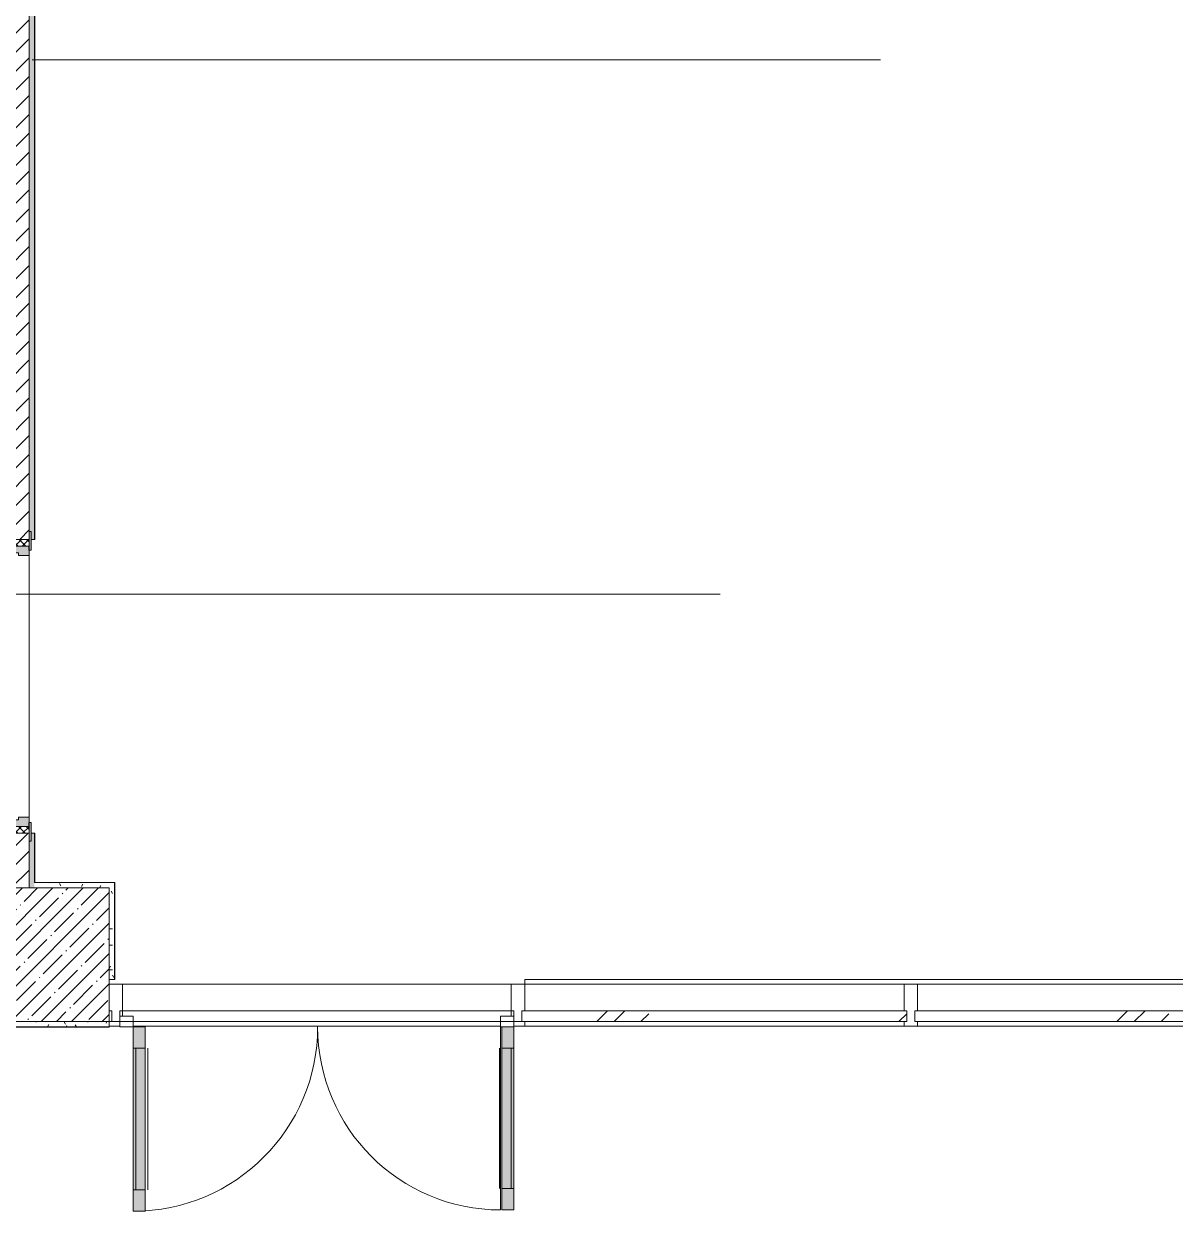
# Model space of a CAD drawing. Header units: millimetres. Extents: x -6228 to 200708, y -8553 to 29014.
# Drawn here: x 151724 to 156034, y 12690 to 17135 of the extents above; entities that cross this region are included whole.
import ezdxf

# ---------------------------------------------------------------- set-up
doc = ezdxf.new("R2010")
doc.units = ezdxf.units.MM
doc.linetypes.add('Осевая', pattern=[15875, 3175, -2381.25, 7937.5, -2381.25])
for name, color, linetype, lineweight, true_color in [('A-DETL-GENF-5', 7, 'Continuous', 9, 0xe2e2e2), ('A-DETL-GENF-6', 7, 'Continuous', 9, 0xaaaaaa), ('A-DOOR-5', 7, 'Continuous', 9, 0xaaaaaa), ('A-DOOR-6', 7, 'Continuous', 9, 0xe2e2e2), ('A-DOOR-FRAM-4', 7, 'Continuous', 9, 0xe2e2e2), ('A-DOOR-FRAM-5', 7, 'Continuous', 9, 0xaaaaaa), ('A-FLOR-3', 7, 'Continuous', 9, 0xaaaaaa), ('I-WALL-8', 9, 'Continuous', 9, 0x808080)]:
    doc.layers.add(name, color=color, linetype=linetype, lineweight=lineweight, true_color=true_color)
for name, color, linetype, lineweight in [('A-GLAZ-CURT-2', 7, 'Continuous', 9), ('A-GLAZ-CWMG-3', 7, 'Continuous', 9), ('A-WALL-4', 7, 'Continuous', 13), ('I-WALL-6', 7, 'Continuous', 9), ('S-COLS-2', 7, 'Continuous', 9), ('Оси-2', 7, 'Осевая', 9)]:
    doc.layers.add(name, color=color, linetype=linetype, lineweight=lineweight)
pattern_1 = [(0, (50944.32, 0), (121.92, 30.48), [10.058, -81.382, 10.058, -81.382, -487.68]), (0, (50944.32, 0), (121.92, 30.48), [-182.88, 10.058, -172.822, 10.058, -81.382, -213.36]), (0, (50944.32, 0), (121.92, 30.48), [-457.2, 10.058, -50.902, 10.058, -142.342]), (120, (50990.04, 15.24), (-87.356454, 90.345817), [10.058, -81.382, 10.058, -81.382, -487.68]), (120, (50990.04, 15.24), (-87.356454, 90.345817), [-182.88, 10.058, -172.822, 10.058, -81.382, -213.36]), (120, (50990.04, 15.24), (-87.356454, 90.345817), [-457.2, 10.058, -50.902, 10.058, -142.342]), (240, (51005.28, 76.2), (-34.563546, -120.825817), [10.058, -81.382, 10.058, -81.382, -487.68]), (240, (51005.28, 76.2), (-34.563546, -120.825817), [-182.88, 10.058, -172.822, 10.058, -81.382, -213.36]), (240, (51005.28, 76.2), (-34.563546, -120.825817), [-457.2, 10.058, -50.902, 10.058, -142.342])]

# ---------------------------------------------------------------- blocks, each defined once
blk = doc.blocks.new('110_Дверь_СКБ_1Ст_Внутренняя1 - Д-3б_п_ 1100x2100h_много всего 2-32816779-План зашивки приборов отопления в осях 2 этажа 23-33')
at = {"layer": 'A-DOOR-5'}
h = blk.add_hatch(dxfattribs=at)
h.set_pattern_fill('FP_60', color=256, style=0, pattern_type=2)
h.set_pattern_definition([(135, (1751.41, 104.685), (-14.14214, -14.14214), []), (225, (1751.41, 104.685), (14.14214, -14.14214), [])])
h.paths.add_polyline_path([(537.5, -40), (562.5, -40), (562.5, 40), (537.5, 40)])
at = {"layer": 'A-DOOR-6'}
h = blk.add_hatch(color=256, dxfattribs=at)
h.paths.add_polyline_path([(-512.5, 40), (-512.5, -40), (-477.5, -40), (-477.5, 0), (-487.5, 0), (-487.5, 40)])
h.paths.add_polyline_path([(502.5, 0), (502.5, -40), (537.5, -40), (537.5, 40), (512.5, 40), (512.5, 0)])
at = {"layer": 'A-DOOR-FRAM-4'}
for points in [[(472.5, 40), (512.5, 40), (512.5, 1040), (472.5, 1040), (472.5, 578.5)], [(-567.5, 40), (-497.5, 40), (-497.5, 48), (-567.5, 48)], [(522.5, 40), (592.5, 40), (592.5, 48), (522.5, 48)], [(-567.5, -48), (-497.5, -48), (-497.5, -40), (-567.5, -40)], [(522.5, -48), (592.5, -48), (592.5, -40), (522.5, -40)]]:
    blk.add_hatch(color=256, dxfattribs=at).paths.add_polyline_path(points)
at = {"layer": 'A-DOOR-FRAM-5'}
h = blk.add_hatch(dxfattribs=at)
h.set_pattern_fill('FP_61', color=256, style=0, pattern_type=2)
h.set_pattern_definition([(45, (-371.384, 104.685), (-14.1421, 14.1421), []), (135, (-371.384, 104.685), (-14.1421, -14.1421), [])])
h.paths.add_polyline_path([(-537.5, -40), (-512.5, -40), (-512.5, 40), (-537.5, 40)])
at = {"layer": 'A-DOOR-5'}
for p, q in [((512.5, 1040), (472.5, 1040)), ((472.5, 1040), (472.5, 40)), ((512.5, 40), (512.5, 1040)), ((472.5, 40), (512.5, 40))]:
    blk.add_line(p, q, dxfattribs=at)
blk.add_arc((512.5, 40), 1000, 90, 180, dxfattribs=at)
at = {"layer": 'A-DOOR-FRAM-5'}
for p, q in [((-497.5, 48), (-567.5, 48)), ((-567.5, 48), (-567.5, 40)), ((-497.5, 40), (-497.5, 48)), ((592.5, 48), (522.5, 48)), ((522.5, 48), (522.5, 40)), ((592.5, 40), (592.5, 48)), ((-567.5, 40), (-497.5, 40)), ((-512.5, 40), (-537.5, 40)), ((-537.5, 40), (-537.5, -40)), ((-487.5, 40), (-512.5, 40)), ((-512.5, 40), (-512.5, -40)), ((-512.5, -40), (-512.5, 40)), ((-497.5, 40), (-512.5, 40)), ((-512.5, 40), (-512.5, 39)), ((-512.5, 39), (-497.5, 39)), ((-497.5, 39), (-497.5, 40)), ((-487.5, 0), (-487.5, 40)), ((-477.5, 0), (-487.5, 0)), ((-477.5, -40), (-477.5, 0)), ((512.5, 0), (502.5, 0)), ((502.5, 0), (502.5, -40)), ((512.5, 40), (512.5, 0)), ((537.5, 40), (512.5, 40)), ((537.5, 40), (522.5, 40)), ((522.5, 40), (522.5, 39)), ((522.5, 40), (592.5, 40)), ((522.5, 39), (537.5, 39)), ((537.5, -40), (537.5, 40)), ((562.5, 40), (537.5, 40)), ((537.5, 40), (537.5, -40)), ((537.5, 39), (537.5, 40)), ((562.5, -40), (562.5, 40)), ((-497.5, -40), (-567.5, -40)), ((-567.5, -40), (-567.5, -48)), ((-537.5, -40), (-512.5, -40)), ((-497.5, -39), (-512.5, -39)), ((-512.5, -39), (-512.5, -40)), ((-512.5, -40), (-477.5, -40)), ((-512.5, -40), (-497.5, -40)), ((-497.5, -40), (-497.5, -39)), ((-497.5, -48), (-497.5, -40)), ((502.5, -40), (537.5, -40)), ((537.5, -39), (522.5, -39)), ((522.5, -39), (522.5, -40)), ((522.5, -40), (537.5, -40)), ((592.5, -40), (522.5, -40)), ((522.5, -40), (522.5, -48)), ((537.5, -40), (537.5, -39)), ((537.5, -40), (562.5, -40)), ((592.5, -48), (592.5, -40)), ((-567.5, -48), (-497.5, -48)), ((522.5, -48), (592.5, -48))]:
    blk.add_line(p, q, dxfattribs=at)
blk = doc.blocks.new('BSC_Колонна _Прямоугольная - 500х500-17857564-План зашивки приборов отопления в осях 2 этажа 23-33')
at = {"layer": 'S-COLS-2'}
h = blk.add_hatch(dxfattribs=at)
h.set_pattern_fill('FP_157', color=256, style=0, pattern_type=2)
h.set_pattern_definition([(45, (-100850, -13650), (-57.024626, 57.024626), []), (45, (-100792.975, -13650), (-57.024626, 57.024626), [100.806, -20.161, 3.353, -16.808])])
h.paths.add_polyline_path([(-250, -250), (250, -250), (250, 250), (-250, 250), (-250, -212.1)])
for p, q in [((250, 250), (-250, 250)), ((-250, 250), (-250, -250)), ((250, -250), (250, 250)), ((-250, -250), (250, -250))]:
    blk.add_line(p, q, dxfattribs=at)
blk = doc.blocks.new('Дверь_Витражная_остекление_ - ВВ-22-32429667-План зашивки приборов отопления в осях 2 этажа 23-33')
at = {"layer": 'A-DETL-GENF-5'}
for points in [[(-642.5, -710), (-642.5, -20), (-687.5, -20), (-687.5, -710)], [(737.5, -705), (737.5, -20), (692.5, -20), (692.5, -705)]]:
    blk.add_hatch(color=256, dxfattribs=at).paths.add_polyline_path(points)
at = {"layer": 'A-DETL-GENF-6'}
for p, q in [((-642.5, -20), (-687.5, -20)), ((-687.5, -710), (-687.5, -20)), ((-642.5, -20), (-687.5, -20)), ((-687.5, -20), (-687.5, -710)), ((-642.5, -710), (-642.5, -20)), ((-642.5, -710), (-642.5, -20)), ((692.5, -705), (692.5, -20)), ((692.5, -20), (692.5, -705)), ((737.5, -705), (737.5, -20)), ((737.5, -705), (737.5, -20)), ((-687.5, -100), (-642.5, -100)), ((-677.5, -630), (-677.5, -100)), ((-633.5, -630), (-633.5, -100)), ((683.5, -625), (683.5, -100)), ((737.5, -100), (692.5, -100)), ((727.5, -625), (727.5, -100)), ((-687.5, -630), (-642.5, -630)), ((737.5, -625), (692.5, -625)), ((-687.5, -710), (-642.5, -710)), ((-687.5, -710), (-642.5, -710)), ((737.5, -705), (692.5, -705)), ((692.5, -705), (737.5, -705))]:
    blk.add_line(p, q, dxfattribs=at)
at = {"layer": 'A-DOOR-5'}
for p, q in [((-737.5, 20), (-687.5, 20)), ((-737.5, -20), (-737.5, 20)), ((-687.5, 20), (-687.5, -20)), ((687.5, 20), (737.5, 20)), ((687.5, -20), (687.5, 20)), ((737.5, 20), (737.5, -20)), ((-687.5, -20), (-737.5, -20)), ((-687.5, -710), (-687.5, -20)), ((687.5, -705), (687.5, -20)), ((737.5, -20), (687.5, -20))]:
    blk.add_line(p, q, dxfattribs=at)
for centre, radius, start, end in [((-687.5, -20), 690, 270, 0), ((687.5, -20), 685, 180, 270)]:
    blk.add_arc(centre, radius, start, end, dxfattribs=at)
blk = doc.blocks.new('Прямоугольный импост - Импост структурный с накладкой - 160мм Темный-30755595-План зашивки приборов отопления в осях 2 этажа 23-33')
at = {"layer": 'A-GLAZ-CWMG-3'}
for p, q in [((0, 17), (-40, 17)), ((-10, -40), (-10, 0)), ((-10, 0), (0, 0)), ((0, 0), (0, 17)), ((-40, -40), (-50, -40)), ((-50, -40), (-50, -140)), ((-40, -20), (-40, -40)), ((0, -40), (-10, -40)), ((-50, -140), (0, -140))]:
    blk.add_line(p, q, dxfattribs=at)
blk = doc.blocks.new('Системная панель - Стекло - 40мм-32427251-План зашивки приборов отопления в осях 2 этажа 23-33')
at = {"layer": 'A-GLAZ-CURT-2'}
h = blk.add_hatch(dxfattribs=at)
h.set_pattern_fill('FP_163', color=256, style=0, pattern_type=2)
h.set_pattern_definition([(45, (-104912.5, -13300), (-282.8427, 282.8427), [200, -600]), (45, (-105112.5, -13400), (-282.8427, 282.8427), [600, -200]), (45, (-104712.5, -13500), (-282.8427, 282.8427), [200, -600])])
h.paths.add_polyline_path([(-697.5, 0), (697.5, 0), (697.5, 40), (-697.5, 40)])
for p, q in [((697.5, 40), (-697.5, 40)), ((-697.5, 40), (-697.5, 0)), ((697.5, 0), (697.5, 40)), ((-697.5, 0), (697.5, 0))]:
    blk.add_line(p, q, dxfattribs=at)
blk = doc.blocks.new('Прямоугольный импост - Импост структурный с накладкой - 160мм Темный-32427249-План зашивки приборов отопления в осях 2 этажа 23-33')
at = {"layer": 'A-GLAZ-CWMG-3'}
for p, q in [((105500, 13540), (104125, 13540)), ((105500, 13383), (104125, 13383))]:
    blk.add_line(p, q, dxfattribs=at)
blk = doc.blocks.new('Прямоугольный импост - Импост структурный с накладкой - 160мм Темный-32427025-План зашивки приборов отопления в осях 2 этажа 23-33')
at = {"layer": 'A-GLAZ-CWMG-3'}
for p, q in [((102605, 13540), (101150, 13540)), ((101150, 13420), (101150, 13440)), ((102605, 13440), (101150, 13440)), ((102605, 13440), (102605, 13420)), ((102565, 13400), (101190, 13400)), ((102565, 13383), (101190, 13383))]:
    blk.add_line(p, q, dxfattribs=at)
blk = doc.blocks.new('Системная панель - Стекло - 40мм-32427252-План зашивки приборов отопления в осях 2 этажа 23-33')
at = {"layer": 'A-GLAZ-CURT-2'}
h = blk.add_hatch(dxfattribs=at)
h.set_pattern_fill('FP_164', color=256, style=0, pattern_type=2)
h.set_pattern_definition([(45, (-103465, -13300), (-282.8427, 282.8427), [200, -600]), (45, (-103665, -13400), (-282.8427, 282.8427), [600, -200]), (45, (-103265, -13500), (-282.8427, 282.8427), [200, -600])])
h.paths.add_polyline_path([(-578.3, 0), (720, 0), (720, 40), (-720, 40), (-720, 0)])
for p, q in [((720, 40), (-720, 40)), ((-720, 40), (-720, 0)), ((-720, 0), (720, 0)), ((720, 0), (720, 40))]:
    blk.add_line(p, q, dxfattribs=at)
blk = doc.blocks.new('Прямоугольный импост - Импост структурный с накладкой - 160мм Темный-32427244-План зашивки приборов отопления в осях 2 этажа 23-33')
at = {"layer": 'A-GLAZ-CWMG-3'}
for p, q in [((-15, 17), (25, 17)), ((25, 0), (15, 0)), ((15, 0), (15, -40)), ((25, 17), (25, 0)), ((-25, -140), (-25, -40)), ((-25, -40), (-15, -40)), ((-15, -40), (-15, -20)), ((15, -40), (25, -40)), ((25, -40), (25, -140)), ((25, -140), (-25, -140))]:
    blk.add_line(p, q, dxfattribs=at)
blk = doc.blocks.new('Прямоугольный импост - Импост структурный с накладкой - 160мм Темный-32427250-План зашивки приборов отопления в осях 2 этажа 23-33')
at = {"layer": 'A-GLAZ-CWMG-3'}
for p, q in [((104075, 13540), (102655, 13540)), ((104075, 13383), (102655, 13383))]:
    blk.add_line(p, q, dxfattribs=at)
blk = doc.blocks.new('Прямоугольный импост - Импост структурный с накладкой - 160мм Темный-30755591-План зашивки приборов отопления в осях 2 этажа 23-33')
at = {"layer": 'A-GLAZ-CWMG-3'}
for p, q in [((-25, 0), (-25, 17)), ((-25, 17), (25, 17)), ((-15, 0), (-25, 0)), ((-15, -40), (-15, 0)), ((25, 0), (15, 0)), ((15, 0), (15, -40)), ((25, 17), (25, 0)), ((-25, -140), (-25, -40)), ((-25, -40), (-15, -40)), ((15, -40), (25, -40)), ((25, -40), (25, -140)), ((25, -140), (-25, -140))]:
    blk.add_line(p, q, dxfattribs=at)

msp = doc.modelspace()

# ---------------------------------------------------------------- hatches: boundary and pattern name
at = {"layer": 'I-WALL-6'}
h = msp.add_hatch(dxfattribs=at)
h.set_pattern_fill('FP_145', color=256, style=0, pattern_type=2)
h.set_pattern_definition([(45, (50944.32, 0), (-35.35534, 35.35534), [])])
h.paths.add_polyline_path([(151664.3, 13900), (151744.3, 13900), (151744.3, 14105), (151664.3, 14105), (151664.3, 13920)])
h.paths.add_polyline_path([(151744.3, 15205), (151744.3, 17530), (151664.3, 17530), (151664.3, 15205)])
at = {"layer": 'I-WALL-8'}
h = msp.add_hatch(dxfattribs=at)
h.set_pattern_fill('FP_160', color=256, style=0, pattern_type=2)
h.set_pattern_definition(pattern_1)
h.paths.add_polyline_path([(151744.3, 13900), (151764.3, 13900), (151764.3, 14105), (151752.3, 14105), (151752.3, 14075), (151744.3, 14075), (151744.3, 13959.6)])
h.paths.add_polyline_path([(151764.3, 15205), (151764.3, 20755), (151744.3, 20755), (151744.3, 15235), (151752.3, 15235), (151752.3, 15205)])
h = msp.add_hatch(dxfattribs=at)
h.set_pattern_fill('FP_160', color=256, style=0, pattern_type=2)
h.set_pattern_definition(pattern_1)
h.paths.add_polyline_path([(151777.1, 13900), (152064.3, 13900), (152064.3, 13920), (151764.3, 13920), (151764.3, 13900)])
h = msp.add_hatch(dxfattribs=at)
h.set_pattern_fill('FP_160', color=256, style=0, pattern_type=2)
h.set_pattern_definition(pattern_1)
h.paths.add_polyline_path([(152064.3, 13557), (152064.3, 13900), (152044.3, 13900), (152044.3, 13557)])
h = msp.add_hatch(dxfattribs=at)
h.set_pattern_fill('FP_160', color=256, style=0, pattern_type=2)
h.set_pattern_definition(pattern_1)
h.paths.add_polyline_path([(152044.3, 13380), (152044.3, 13400), (149664.3, 13400), (149664.3, 13380), (151544.3, 13380)])

# ---------------------------------------------------------------- linework, layer by layer
at = {"layer": 'A-FLOR-3'}
for p, q in [((153599.3, 13540), (153599.3, 13557)), ((153599.3, 13557), (156473.3, 13557))]:
    msp.add_line(p, q, dxfattribs=at)
at = {"layer": 'A-WALL-4'}
for p, q in [((151764.3, 15205), (151764.3, 20755)), ((151744.3, 15235), (151744.3, 17530)), ((151764.3, 14105), (151764.3, 13920)), ((151744.3, 13900), (151744.3, 14075)), ((152064.3, 13920), (151764.3, 13920))]:
    msp.add_line(p, q, dxfattribs=at)
at = {"layer": 'I-WALL-6'}
for p, q in [((151765.3, 15205), (151765.3, 20754)), ((151752.3, 15205), (151765.3, 15205)), ((151744.3, 15145), (151744.3, 14165)), ((151765.3, 14105), (151752.3, 14105)), ((151765.3, 13921), (151765.3, 14105)), ((152065.3, 13921), (151765.3, 13921)), ((152064.3, 13557), (152064.3, 13920)), ((152065.3, 13557), (152065.3, 13921)), ((152044.3, 13557), (152065.3, 13557)), ((149664.3, 13380), (152044.3, 13380)), ((152044.3, 13379), (152044.3, 13400)), ((149665.3, 13379), (152044.3, 13379))]:
    msp.add_line(p, q, dxfattribs=at)
at = {"layer": 'Оси-2'}
for p, q in [((135881, 17000), (173704.3, 17000)), ((135281, 15000), (173104.3, 15000)), ((135281, 13400), (170663.3, 13400))]:
    msp.add_line(p, q, dxfattribs=at)

# ---------------------------------------------------------------- block references
at = {"layer": 'A-DOOR-5', "rotation": 90}
msp.add_blockref('110_Дверь_СКБ_1Ст_Внутренняя1 - Д-3б_п_ 1100x2100h_много всего 2-32816779-План зашивки приборов отопления в осях 2 этажа 23-33', (151704.3, 14642.5), dxfattribs=at)
at = {"layer": 'A-DOOR-5'}
msp.add_blockref('Дверь_Витражная_остекление_ - ВВ-22-32429667-План зашивки приборов отопления в осях 2 этажа 23-33', (152821.8, 13400), dxfattribs=at)
at = {"layer": 'A-GLAZ-CURT-2'}
for name, p in [('Системная панель - Стекло - 40мм-32427252-План зашивки приборов отопления в осях 2 этажа 23-33', (154309.3, 13400)), ('Системная панель - Стекло - 40мм-32427251-План зашивки приборов отопления в осях 2 этажа 23-33', (155756.8, 13400))]:
    msp.add_blockref(name, p, dxfattribs=at)
at = {"layer": 'A-GLAZ-CWMG-3', "rotation": 180}
msp.add_blockref('Прямоугольный импост - Импост структурный с накладкой - 160мм Темный-30755595-План зашивки приборов отопления в осях 2 этажа 23-33', (152044.3, 13400), dxfattribs=at)
at = {"layer": 'A-GLAZ-CWMG-3'}
for name in ['Прямоугольный импост - Импост структурный с накладкой - 160мм Темный-32427025-План зашивки приборов отопления в осях 2 этажа 23-33', 'Прямоугольный импост - Импост структурный с накладкой - 160мм Темный-32427250-План зашивки приборов отопления в осях 2 этажа 23-33', 'Прямоугольный импост - Импост структурный с накладкой - 160мм Темный-32427249-План зашивки приборов отопления в осях 2 этажа 23-33']:
    msp.add_blockref(name, (50944.3, 0), dxfattribs=at)
at = {"layer": 'A-GLAZ-CWMG-3', "extrusion": (0, 0, -1), "rotation": 180}
for name, p in [('Прямоугольный импост - Импост структурный с накладкой - 160мм Темный-32427244-План зашивки приборов отопления в осях 2 этажа 23-33', (-153574.3, 13400)), ('Прямоугольный импост - Импост структурный с накладкой - 160мм Темный-30755591-План зашивки приборов отопления в осях 2 этажа 23-33', (-155044.3, 13400))]:
    msp.add_blockref(name, p, dxfattribs=at)
at = {"layer": 'S-COLS-2'}
msp.add_blockref('BSC_Колонна _Прямоугольная - 500х500-17857564-План зашивки приборов отопления в осях 2 этажа 23-33', (151794.3, 13650), dxfattribs=at)

doc.saveas('drawing.dxf')
